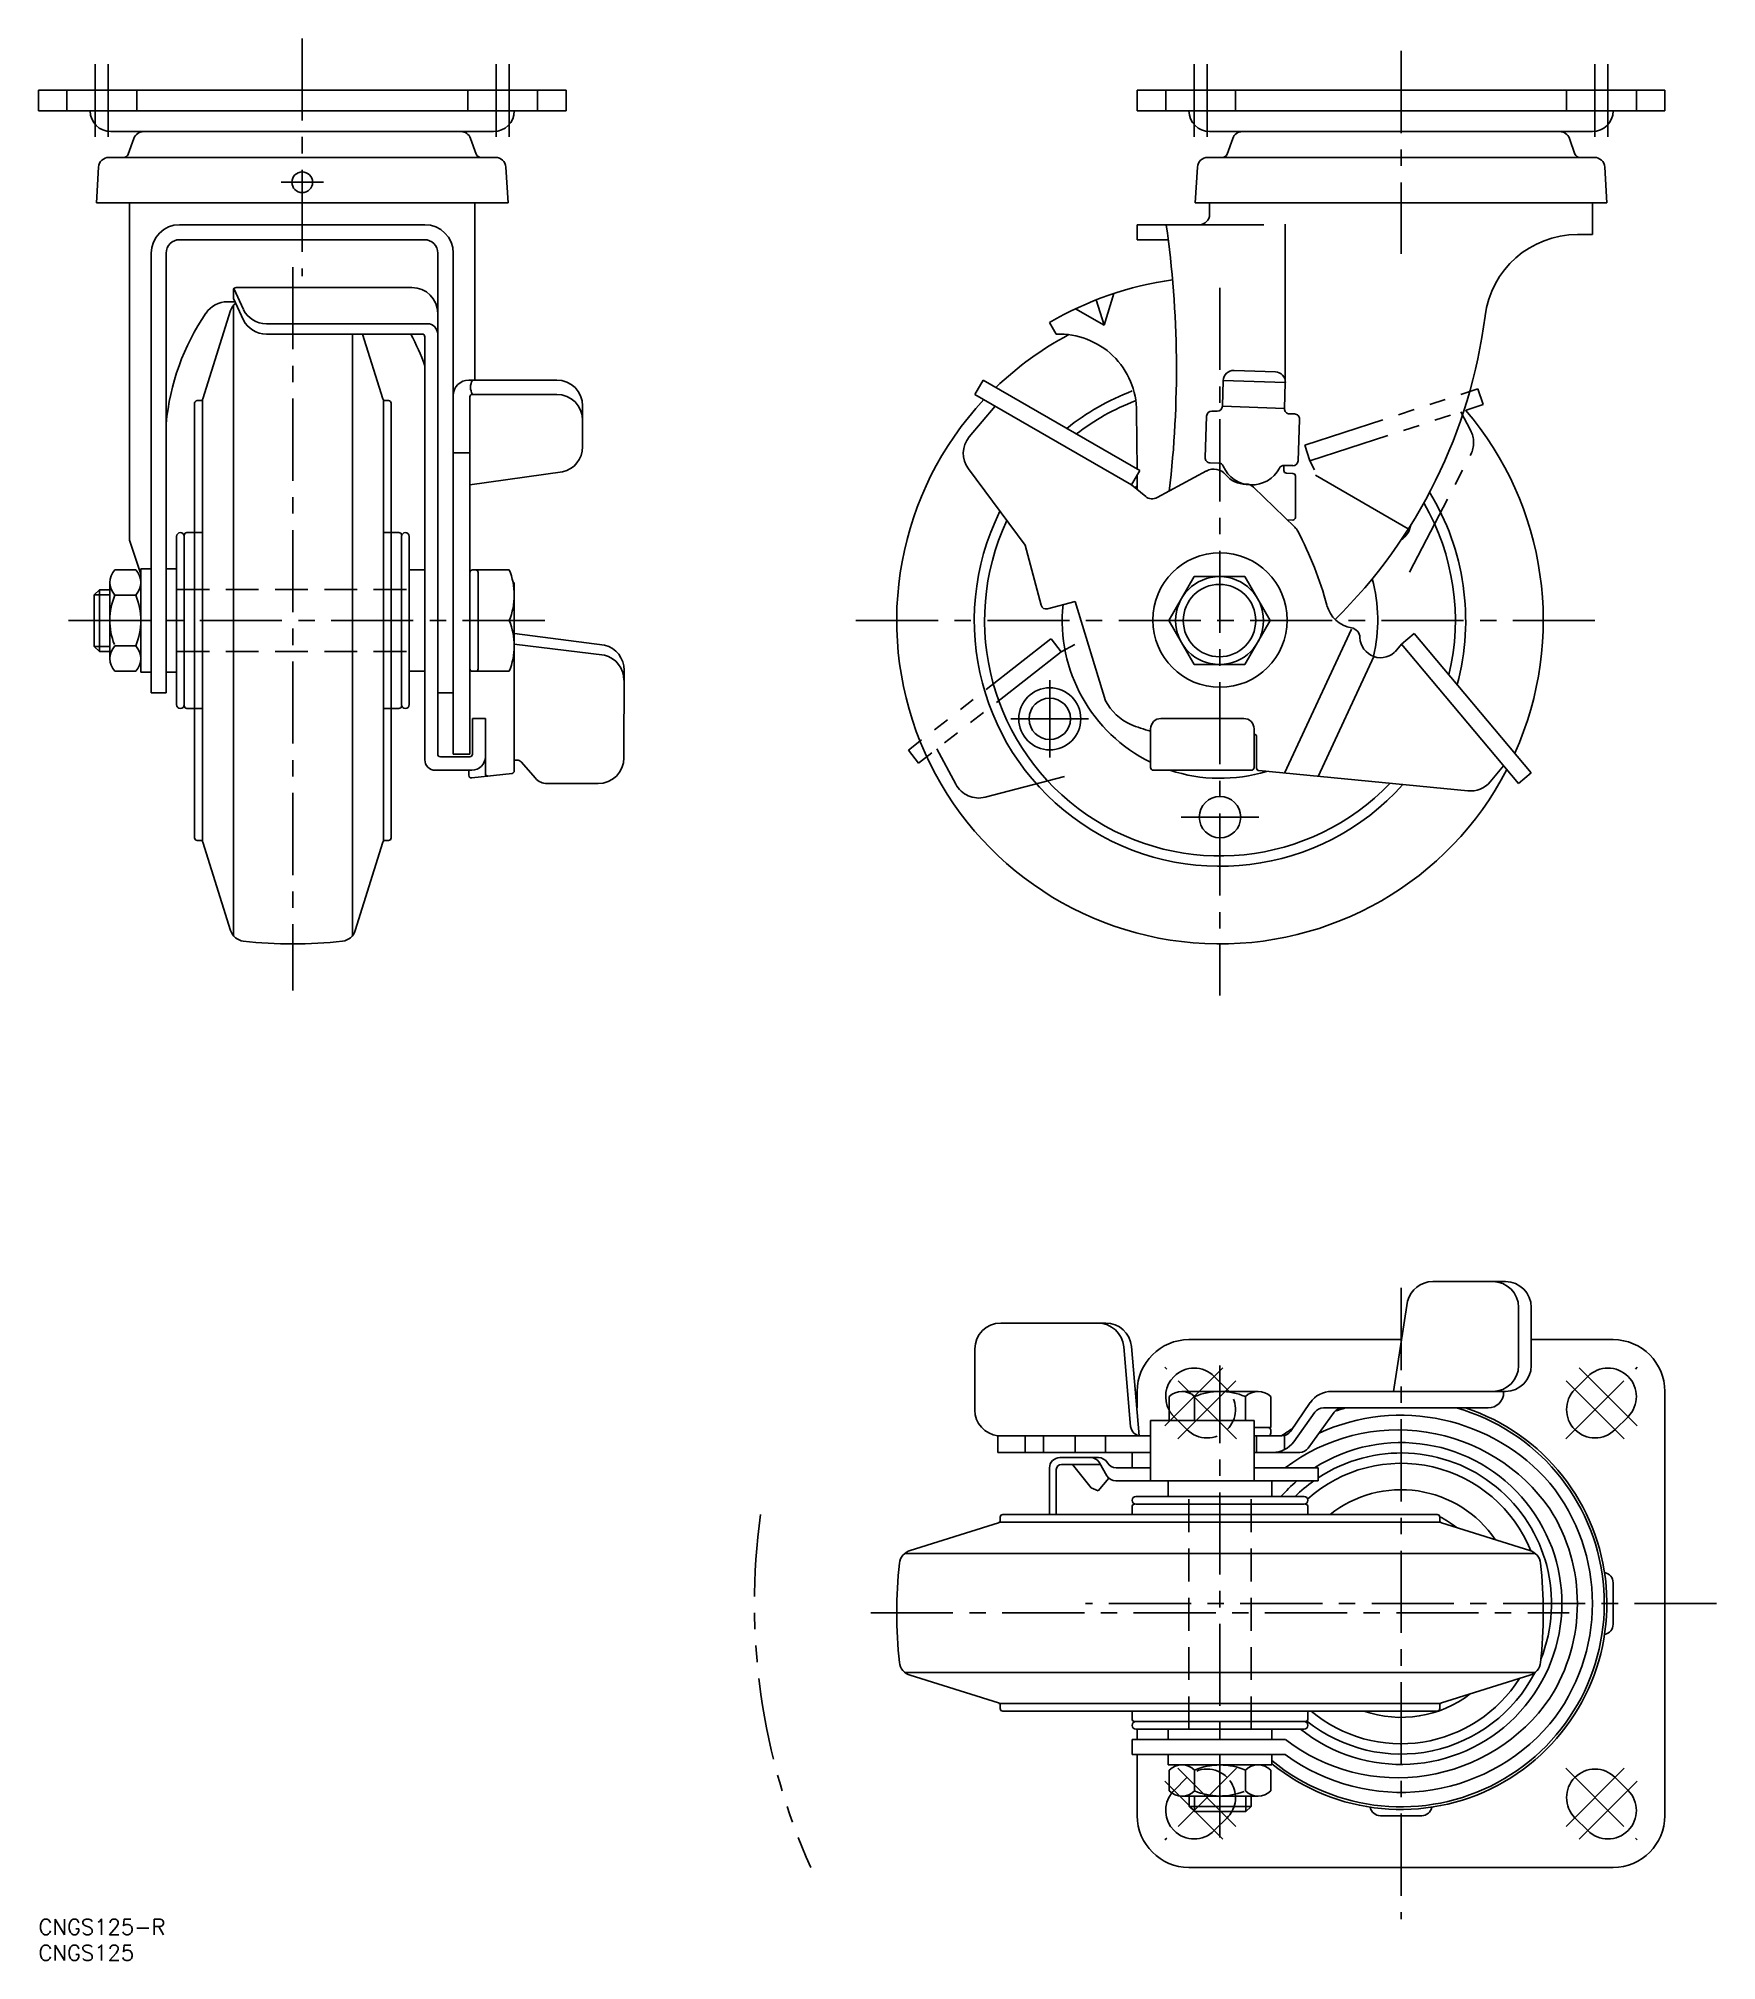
# Model space of a CAD drawing. Extents: x 0 to 324, y -8 to 363.
import ezdxf

# ---------------------------------------------------------------- set-up
doc = ezdxf.new("R2010")
doc.units = 0
doc.header["$LTSCALE"] = 0.5
for name, pattern in [('CENTER', [50.8, 31.75, -6.35, 6.35, -6.35]), ('DASHED', [19.05, 12.7, -6.35]), ('PHANTOM', [63.5, 31.75, -6.35, 6.35, -6.35, 6.35, -6.35])]:
    doc.linetypes.add(name, pattern=pattern)
for name, color, linetype in [('MSM_CENTER', 1, 'CENTER'), ('MSM_CONTINUOUS', 7, 'CONTINUOUS'), ('MSM_DASHED', 4, 'DASHED'), ('MSM_IMAGINARY', 6, 'PHANTOM'), ('MSM_NARROW', 5, 'CONTINUOUS'), ('MSM_PART_NUMBER', 7, 'CONTINUOUS')]:
    doc.layers.add(name, color=color, linetype=linetype)
doc.styles.get("Standard").update_dxf_attribs({"font": 'txt.shx', "height": 3, "bigfont": 'bigfont.shx'})

# ---------------------------------------------------------------- blocks, each defined once
blk = doc.blocks.new('*U2')
at = {"layer": 'MSM_PART_NUMBER'}
blk.add_text('CNGS125-R', height=3, dxfattribs=at).set_placement((0, -3))
blk = doc.blocks.new('*U3')
at = {"layer": 'MSM_PART_NUMBER'}
blk.add_text('CNGS125', height=3, dxfattribs=at).set_placement((0, -8))

msp = doc.modelspace()

# ---------------------------------------------------------------- linework, layer by layer
at = {"layer": 'MSM_CENTER'}
for p, q in [((51, 363.48), (51, 317.51)), ((263.43, 361.06), (263.43, 321.82)), ((11, 358.48), (11, 344.48)), ((13.5, 358.48), (13.5, 344.48)), ((88.5, 358.48), (88.5, 344.48)), ((91, 358.48), (91, 344.48)), ((223.43, 358.48), (223.43, 344.48)), ((225.93, 358.48), (225.93, 344.48)), ((300.93, 358.48), (300.93, 344.48)), ((303.43, 358.48), (303.43, 344.48)), ((46.94, 335.68), (55.12, 335.68)), ((49.2, 319.27), (49.2, 179.48)), ((228.43, 315.28), (228.43, 178.48)), ((5.8, 250.98), (99.99, 250.98)), ((300.93, 250.98), (155.93, 250.98)), ((195.52, 224.48), (195.52, 239.48)), ((203.02, 231.98), (188.02, 231.98)), ((235.93, 212.98), (220.93, 212.98)), ((263.43, 122), (263.43, 0)), ((231.59, 92.84), (217.78, 106.66)), ((217.78, 95.34), (229.09, 106.66)), ((220.28, 92.84), (231.59, 104.16)), ((228.43, 15.8), (228.43, 107)), ((295.28, 92.84), (309.09, 106.66)), ((306.59, 92.84), (295.28, 104.16)), ((309.09, 95.34), (297.78, 106.66)), ((324.43, 61), (202.43, 61)), ((160.93, 59.2), (295.93, 59.2)), ((231.59, 29.16), (217.78, 15.34)), ((217.78, 26.66), (229.09, 15.34)), ((220.28, 29.16), (231.59, 17.84)), ((295.28, 29.16), (309.09, 15.34)), ((306.59, 29.16), (295.28, 17.84)), ((309.09, 26.66), (297.78, 15.34))]:
    msp.add_line(p, q, dxfattribs=at)
at = {"layer": 'MSM_CONTINUOUS'}
for p, q in [((102, 353.48), (0, 353.48)), ((0, 353.48), (0, 349.48)), ((102, 353.48), (102, 349.48)), ((314.43, 353.48), (212.43, 353.48)), ((212.43, 353.48), (212.43, 349.48)), ((314.43, 353.48), (314.43, 349.48)), ((51, 349.48), (0, 349.48)), ((102, 349.48), (51, 349.48)), ((263.43, 349.48), (212.43, 349.48)), ((314.43, 349.48), (263.43, 349.48)), ((88, 345.48), (14, 345.48)), ((300.43, 345.48), (226.43, 345.48)), ((18.46, 344.15), (17.38, 341.14)), ((83.54, 344.15), (84.62, 341.14)), ((230.9, 344.15), (229.82, 341.14)), ((295.97, 344.15), (297.05, 341.14)), ((11.2, 331.73), (11.63, 338.6)), ((13.63, 340.48), (51, 340.48)), ((88.37, 340.48), (51, 340.48)), ((90.8, 331.73), (90.37, 338.6)), ((223.64, 331.73), (224.07, 338.6)), ((226.06, 340.48), (263.43, 340.48)), ((300.81, 340.48), (263.43, 340.48)), ((303.23, 331.73), (302.8, 338.6)), ((11.2, 331.73), (12, 331.68)), ((90, 331.68), (12, 331.68)), ((17.6, 331.68), (17.6, 266.53)), ((84.4, 331.68), (84.4, 297.45)), ((90.8, 331.73), (90, 331.68)), ((223.64, 331.73), (224.43, 331.68)), ((302.43, 331.68), (224.43, 331.68)), ((226.43, 331.68), (226.43, 329.48)), ((300.43, 331.68), (300.43, 325.58)), ((303.23, 331.73), (302.43, 331.68)), ((27.3, 327.48), (74.7, 327.48)), ((236.93, 327.48), (212.43, 327.48)), ((212.43, 327.48), (212.43, 324.58)), ((241.06, 327.55), (241.06, 296.97)), ((27.3, 324.58), (74.6, 324.58)), ((218.43, 324.58), (212.43, 324.58)), ((300.43, 325.58), (297.53, 325.58)), ((21.8, 321.98), (21.8, 236.98)), ((24.7, 236.98), (24.7, 321.98)), ((77.2, 321.98), (77.2, 225.15)), ((80.2, 321.98), (80.2, 250.98)), ((36.53, 312.58), (38.04, 312.58)), ((37.7, 313.44), (37.7, 314.83)), ((37.74, 313.23), (39.62, 309.06)), ((37.79, 315.12), (39.62, 311.06)), ((38.2, 315.33), (72.2, 315.33)), ((204.47, 312.95), (206.03, 308.03)), ((206.03, 308.03), (207.91, 314.15)), ((37.14, 310.87), (31.81, 293.83)), ((37.7, 311.9), (37.7, 190.05)), ((44.07, 308.33), (75.2, 308.33)), ((77.2, 304.83), (77.2, 308.83)), ((195.47, 308.58), (196.78, 306.33)), ((200.47, 311.21), (206.03, 308.03)), ((44.07, 306.33), (74.2, 306.33)), ((60.7, 306.33), (60.7, 190.05)), ((62.68, 306.33), (66.59, 293.83)), ((74.7, 305.83), (74.7, 224.05)), ((83.2, 297.45), (100.2, 297.45)), ((182.63, 297.45), (181.03, 294.68)), ((212.92, 279.96), (182.63, 297.45)), ((229.07, 297.38), (228.9, 292.39)), ((229.07, 297.38), (241.06, 296.97)), ((231.14, 299.31), (239.13, 299.03)), ((31.33, 293.48), (30.7, 293.48)), ((31.7, 293.64), (31.7, 208.31)), ((66.7, 293.64), (66.7, 208.31)), ((67.07, 293.48), (67.7, 293.48)), ((83.4, 225.15), (83.4, 294.18)), ((83.9, 294.68), (100.2, 294.68)), ((211.32, 277.19), (181.03, 294.68)), ((241.06, 296.97), (240.89, 291.94)), ((30.2, 292.98), (30.2, 208.98)), ((68.2, 292.98), (68.2, 208.98)), ((105.2, 284.56), (105.2, 292.38)), ((184.94, 292.42), (179.96, 286.48)), ((212.32, 291.34), (212.43, 280.25)), ((225.83, 290.49), (225.55, 282.5)), ((227.86, 291.42), (226.86, 291.46)), ((228.9, 292.39), (240.89, 291.97)), ((241.85, 290.93), (242.85, 290.9)), ((243.82, 289.86), (243.54, 281.87)), ((83.4, 283.41), (80.2, 283.41)), ((83.4, 277.19), (101.32, 279.69)), ((179.78, 280.28), (190.76, 265.54)), ((212.94, 279.95), (211.34, 277.18)), ((212.43, 279.06), (212.43, 276.29)), ((216.28, 274.74), (225.83, 279.88)), ((228.19, 281.41), (226.51, 281.46)), ((240.79, 280.96), (240.78, 279.95)), ((240.83, 280.96), (242.5, 280.91)), ((241.26, 279.45), (242.54, 279.4)), ((243.02, 278.9), (243.02, 270.9)), ((245.81, 281.83), (246.73, 280.11)), ((246.89, 279.06), (264.84, 268.69)), ((211.34, 277.18), (214.07, 274.96)), ((242.9, 269.02), (234.88, 276.78)), ((28.2, 267.48), (28.2, 234.48)), ((28.7, 267.98), (31.7, 267.98)), ((69.7, 267.98), (66.7, 267.98)), ((241.44, 270.44), (242.5, 270.4)), ((17.6, 266.53), (19.8, 259.91)), ((26.7, 267.23), (26.7, 234.73)), ((70.2, 267.23), (70.2, 234.73)), ((71.7, 267.23), (71.7, 234.73)), ((190.76, 265.54), (193.87, 253.94)), ((14.8, 260.78), (18.81, 260.78)), ((21.8, 260.98), (19.8, 260.98)), ((19.8, 260.98), (19.8, 240.98)), ((24.7, 260.98), (26.7, 260.98)), ((71.7, 260.78), (74.7, 260.78)), ((84.5, 260.78), (83.9, 260.78)), ((91, 260.78), (84.5, 260.78)), ((85, 241.67), (85, 260.28)), ((10.8, 255.93), (11.8, 256.93)), ((13.8, 256.93), (11.8, 256.93)), ((11.8, 256.93), (11.8, 244.98)), ((13.8, 243.63), (13.8, 258.33)), ((92, 221.94), (92, 258.33)), ((223.43, 259.47), (218.53, 250.97)), ((233.25, 259.47), (223.43, 259.47)), ((233.25, 259.47), (238.16, 250.97)), ((10.8, 245.98), (10.8, 255.93)), ((14.8, 255.88), (18.8, 255.88)), ((195.09, 253.24), (200.4, 254.66)), ((200.4, 254.66), (206.3, 235.48)), ((80.2, 225.15), (80.2, 250.98)), ((90.99, 250.98), (85, 250.98)), ((218.53, 250.97), (223.43, 242.47)), ((238.16, 250.97), (233.25, 242.47)), ((253.84, 249.28), (240.89, 221.49)), ((10.8, 245.98), (11.8, 244.98)), ((14.8, 246.07), (18.8, 246.07)), ((92, 246.42), (109.43, 244.28)), ((92.03, 248.48), (109.47, 246.22)), ((263.55, 246.42), (262.3, 244.93)), ((263.55, 246.42), (266, 248.48)), ((263.55, 246.42), (286.17, 219.46)), ((266, 248.48), (288.62, 221.52)), ((13.8, 244.98), (11.8, 244.98)), ((233.25, 242.47), (223.43, 242.47)), ((258.18, 244.02), (247.39, 220.86)), ((18.81, 241.17), (14.8, 241.17)), ((21.8, 240.98), (19.8, 240.98)), ((24.7, 240.98), (26.7, 240.98)), ((71.7, 241.17), (74.7, 241.17)), ((84.5, 241.17), (83.9, 241.17)), ((84.5, 241.17), (91.01, 241.17)), ((113.23, 241.38), (113.2, 224.46)), ((21.8, 236.98), (24.7, 236.98)), ((77.2, 236.98), (80.2, 236.98)), ((28.7, 233.98), (31.7, 233.98)), ((69.7, 233.98), (66.7, 233.98)), ((83.9, 225.15), (83.9, 232.05)), ((86.4, 232.05), (83.9, 232.05)), ((86.4, 221.42), (86.4, 232.05)), ((217.02, 232.05), (233.02, 232.05)), ((215.02, 230.05), (215.02, 222.55)), ((235.02, 230.05), (235.02, 222.55)), ((235.52, 228.51), (235.52, 222.47)), ((77.7, 224.65), (83.4, 224.65)), ((80.2, 225.15), (83.4, 225.15)), ((92, 224.02), (92.55, 224.02)), ((96.08, 220.49), (93.3, 223.67)), ((283.27, 222.92), (280.67, 219.82)), ((76.7, 222.05), (83.8, 222.05)), ((83.2, 221.07), (83.2, 222.05)), ((91.56, 221.44), (83.76, 220.57)), ((98.34, 219.46), (108.2, 219.46)), ((215.52, 222.05), (234.52, 222.05)), ((235.97, 221.97), (276.36, 218.06)), ((288.62, 221.52), (286.17, 219.46)), ((31.33, 208.48), (30.7, 208.48)), ((37.14, 191.08), (31.81, 208.12)), ((61.26, 191.08), (66.59, 208.12)), ((67.07, 208.48), (67.7, 208.48)), ((269.55, 123.22), (283.62, 123.22)), ((262, 102), (264.7, 119.45)), ((186.03, 115.2), (206.33, 115.2)), ((286.17, 107), (286.17, 118.22)), ((288.62, 107), (288.62, 118.22)), ((263.55, 112), (222.43, 112)), ((304.43, 112), (288.62, 112)), ((181.03, 98.4), (181.03, 110.2)), ((211.16, 95.23), (209.81, 110.64)), ((212.83, 93.4), (211.31, 110.67)), ((229.82, 102.39), (227.32, 104.89)), ((297.04, 102.39), (299.54, 104.89)), ((212.43, 102), (212.43, 98.79)), ((218.62, 101), (218.62, 96.4)), ((235.8, 102), (221.07, 102)), ((223.53, 96.4), (223.53, 101)), ((233.34, 96.4), (233.34, 101)), ((238.25, 101), (238.25, 95)), ((283.27, 102), (250.01, 102)), ((283.27, 102), (283.27, 101.8)), ((283.62, 102), (283.27, 102)), ((314.43, 102), (314.43, 20)), ((245.89, 99.85), (242.03, 94.26)), ((246.79, 97.97), (242.69, 92.28)), ((250.48, 97.97), (245.49, 91.03)), ((280.27, 98.8), (248.41, 98.8)), ((304.82, 94.61), (307.32, 97.11)), ((185.49, 90.2), (185.49, 93.4)), ((185.49, 93.4), (215.02, 93.4)), ((190.76, 93.4), (190.76, 90.2)), ((194.33, 93.4), (194.33, 90.2)), ((200.4, 93.4), (200.4, 90.2)), ((206.3, 93.4), (206.3, 90.2)), ((215.02, 96.4), (235.02, 96.4)), ((215.02, 96.4), (215.02, 84.7)), ((235.02, 96.4), (235.02, 84.7)), ((238.25, 95), (235.02, 95)), ((240.39, 93.4), (235.02, 93.4)), ((235.49, 93.4), (235.49, 90.2)), ((238.25, 94.5), (238.25, 93.9)), ((240.89, 90.74), (240.89, 93.4)), ((185.49, 90.2), (215.02, 90.2)), ((197.47, 89.2), (204.92, 89.2)), ((211.43, 90.2), (215.02, 90.2)), ((211.43, 87.2), (211.43, 90.2)), ((235.02, 90.2), (243.87, 90.2)), ((195.47, 78.2), (195.47, 87.2)), ((196.78, 86.88), (196.78, 78.2)), ((197.78, 87.88), (205.32, 87.88)), ((203.54, 83.36), (199.93, 87.88)), ((206.57, 85.7), (205.13, 88.2)), ((208.39, 87.2), (215.02, 87.2)), ((235.02, 87.2), (247.43, 87.2)), ((235.02, 87.2), (241.06, 87.2)), ((247.43, 87.2), (247.43, 84.7)), ((203.54, 83.36), (204.91, 82.75)), ((206.92, 85.26), (204.91, 82.75)), ((208.31, 84.7), (247.43, 84.7)), ((218.43, 81.7), (218.43, 84.7)), ((238.43, 81.7), (238.43, 84.7)), ((186.43, 78.2), (195.58, 78.2)), ((186.43, 78.2), (270.43, 78.2)), ((211.43, 79.7), (211.43, 78.2)), ((212.18, 81.7), (244.68, 81.7)), ((212.18, 80.2), (244.68, 80.2)), ((245.43, 79.7), (245.43, 78.2)), ((168.54, 71.26), (185.58, 76.59)), ((185.77, 76.7), (271.09, 76.7)), ((185.93, 77.07), (185.93, 77.7)), ((270.93, 77.07), (270.93, 77.7)), ((288.34, 71.26), (271.28, 76.59)), ((167.51, 70.7), (289.37, 70.7)), ((304.43, 57), (304.43, 65)), ((167.51, 47.7), (289.37, 47.7)), ((168.54, 47.14), (185.58, 41.81)), ((288.34, 47.14), (271.28, 41.81)), ((185.77, 41.7), (271.09, 41.7)), ((185.93, 41.33), (185.93, 40.7)), ((270.93, 41.33), (270.93, 40.7)), ((186.43, 40.2), (270.43, 40.2)), ((210.08, 40.2), (210.13, 40.2)), ((211.43, 38.7), (211.43, 40.2)), ((211.93, 38.2), (244.93, 38.2)), ((245.43, 38.7), (245.43, 40.2)), ((211.43, 34.7), (241.06, 34.7)), ((211.43, 34.7), (211.43, 31.8)), ((212.18, 36.7), (244.68, 36.7)), ((212.43, 36.7), (212.43, 34.7)), ((218.43, 36.7), (218.43, 34.7)), ((238.43, 36.7), (238.43, 34.7)), ((211.43, 31.8), (241.06, 31.8)), ((212.43, 31.8), (212.43, 20)), ((218.43, 31.8), (218.43, 29.8)), ((218.43, 29.8), (238.43, 29.8)), ((238.43, 31.8), (238.43, 29.8)), ((218.63, 24.8), (218.62, 28.8)), ((223.53, 24.8), (223.53, 28.8)), ((233.34, 24.8), (233.34, 28.8)), ((238.24, 24.8), (238.25, 28.8)), ((304.82, 27.39), (307.32, 24.89)), ((235.78, 23.8), (221.08, 23.8)), ((222.48, 23.8), (222.48, 21.8)), ((234.43, 23.8), (234.43, 21.8)), ((222.48, 21.8), (234.43, 21.8)), ((223.48, 20.8), (222.48, 21.8)), ((233.43, 20.8), (223.48, 20.8)), ((229.82, 19.61), (227.32, 17.11)), ((233.43, 20.8), (234.43, 21.8)), ((267.43, 20), (259.43, 20)), ((297.04, 19.61), (299.54, 17.11)), ((304.43, 10), (222.43, 10))]:
    msp.add_line(p, q, dxfattribs=at)
for centre, radius in [((51, 335.68), 2), ((228.43, 251.07), 13), ((228.34, 250.97), 8.5), ((228.34, 250.97), 7), ((195.52, 231.98), 6), ((195.52, 231.98), 4), ((228.43, 212.98), 4)]:
    msp.add_circle(centre, radius, dxfattribs=at)
for centre, radius, start, end in [((14, 349.48), 4, 180, 270), ((88, 349.48), 4, 270, 0), ((226.43, 349.48), 4, 180, 270), ((300.43, 349.48), 4, 270, 0), ((20.35, 343.48), 2, 89.9993, 160.287), ((81.66, 343.48), 2, 19.7131, 89.9999), ((232.78, 343.48), 2, 89.9993, 160.287), ((294.09, 343.48), 2, 19.7131, 89.9999), ((13.63, 338.48), 2, 90, 176.424), ((16.44, 341.48), 1, 270, 340.289), ((85.56, 341.48), 1, 199.711, 270), ((88.37, 338.48), 2, 3.5763, 90), ((226.06, 338.48), 2, 90, 176.424), ((228.88, 341.48), 1, 270, 340.289), ((297.99, 341.48), 1, 199.711, 270), ((300.81, 338.48), 2, 3.5763, 90), ((27.3, 321.98), 5.5, 90, 180), ((74.7, 321.98), 5.5, 0, 90), ((20.01, 299.51), 200, 353.2509, 8.0374), ((224.43, 329.48), 2, 270, 0), ((27.3, 321.98), 2.6, 90, 180), ((74.6, 321.98), 2.6, 0, 90), ((297.53, 307.58), 18, 90, 172.806), ((228.32, 252.37), 65.1, 97.9987, 120.308), ((36.53, 307.58), 5, 90, 145.699), ((40, 309.97), 3, 128.147, 162.6413), ((38.2, 314.83), 0.5, 90, 180), ((38.2, 313.44), 0.5, 180, 204.1874), ((72.2, 310.33), 5, 0, 90), ((69.89, 284.81), 45.39, 145.699, 174.6862), ((44.07, 313.33), 5, 207.0753, 270), ((44.07, 311.33), 5, 207.0753, 270), ((75.2, 306.33), 2, 0, 90), ((180.46, 322.35), 100, 314.6219, 352.806), ((32.01, 284.81), 45.39, 19.8437, 28.2976), ((74.2, 305.83), 0.5, 0, 90), ((228.43, 250.98), 62.5, 117.8778, 133.8852), ((197.32, 291.34), 15, 0, 92.0637), ((83.2, 294.45), 3, 90, 180), ((86.43, 296.06), 2.89, 151.2989, 208.7011), ((100.2, 292.45), 5, 0, 90), ((231.07, 297.31), 2, 88.0002, 177.999), ((239.07, 297.04), 2, 358, 88.0001), ((30.7, 292.98), 0.5, 90, 180), ((31.33, 293.98), 0.5, 270, 342.6413), ((67.07, 293.98), 0.5, 197.3582, 270), ((67.7, 292.98), 0.5, 0, 90), ((83.9, 294.18), 0.5, 90, 180), ((100.2, 289.68), 5, 0, 90), ((228.43, 250.98), 62.5, 136.9169, 332.5553), ((228.43, 250.98), 47.5, 110.9346, 128.579), ((228.43, 250.98), 45.5, 111.1135, 127.5876), ((226.83, 290.46), 1, 88.0011, 177.999), ((227.9, 292.42), 1, 267.999, 357.999), ((241.89, 291.93), 1, 177.999, 268.001), ((242.82, 289.9), 1, 357.999, 87.9992), ((228.43, 250.98), 62.5, 335.7712, 40.5553), ((183.79, 283.27), 5, 140, 216.683), ((100.2, 284.56), 5, 282.9175, 0), ((226.55, 282.46), 1, 177.999, 267.999), ((227.24, 277.24), 3, 39.619, 118.596), ((228.15, 280.41), 1, 23.3756, 87.9949), ((234.58, 283.18), 6, 203.377, 268), ((233.4, 282.34), 5, 219.619, 270.742), ((234.58, 283.18), 6, 268, 332.623), ((240.8, 279.96), 1, 88.0054, 152.625), ((241.28, 279.95), 0.5, 179.4905, 268.0168), ((242.54, 281.9), 1, 268.001, 357.999), ((242.52, 278.9), 0.5, 0, 88.0168), ((228.43, 250.98), 30.5, 121.6473, 122.6433), ((215.33, 276.5), 2, 230.769, 298.2927), ((233.49, 275.34), 2, 45.538, 90.742), ((228.43, 250.98), 47.5, 344.8948, 31.4646), ((228.43, 250.98), 47.5, 153.6152, 318.137), ((228.43, 250.98), 45.5, 346.6708, 29.9934), ((27.45, 267.23), 0.75, 90, 180), ((27.45, 267.23), 0.75, 0, 90), ((28.7, 267.48), 0.5, 90, 180), ((69.7, 267.48), 0.5, 0, 90), ((70.95, 267.23), 0.75, 90, 180), ((70.95, 267.23), 0.75, 0, 90), ((228.43, 250.98), 45.5, 154.9021, 316.2615), ((242.52, 270.9), 0.5, 268.0168, 0), ((240.81, 266.87), 3, 27.7434, 45.965), ((181.52, 235.68), 70, 15.1006, 27.7446), ((261.34, 269.98), 4, 302.131, 352.0147), ((17.29, 258.33), 3.49, 135.5311, 224.469), ((16.29, 258.34), 3.51, 315.654, 44.0165), ((83.9, 260.28), 0.5, 90, 179.9982), ((84.5, 260.28), 0.5, 0.0018, 90), ((79.46, 255.87), 12.54, 337.0411, 23.0348), ((228.52, 250.99), 30.41, 346.7856, 15.319), ((26.34, 250.98), 12.54, 156.9652, 201.742), ((7.26, 250.98), 12.54, 336.9628, 23.035), ((194.83, 254.2), 1, 195.002, 285.001), ((228.43, 250.98), 30.5, 174.2327, 243.906), ((254.89, 255.47), 6, 195.1006, 259.8928), ((79.48, 246.07), 12.52, 336.9792, 23.0437), ((253.49, 247.6), 2, 1.9064, 79.8928), ((17.29, 243.62), 3.49, 135.531, 224.4689), ((16.29, 243.61), 3.51, 315.9835, 44.346), ((108.23, 241.38), 5, 0, 75.733), ((259.49, 247.8), 4, 181.906, 319.9997), ((83.9, 241.67), 0.5, 179.9982, 270), ((84.5, 241.67), 0.5, 270, 0.0018), ((108.2, 239.43), 5, 0, 75.733), ((27.45, 234.73), 0.75, 180, 270), ((27.45, 234.73), 0.75, 270, 0), ((28.7, 234.48), 0.5, 180, 270), ((69.7, 234.48), 0.5, 270, 0), ((70.95, 234.73), 0.75, 180, 270), ((70.95, 234.73), 0.75, 270, 0), ((215.18, 240.08), 10, 207.384, 246.404), ((220.59, 252.45), 23.5, 246.404, 256.2966), ((217.02, 230.05), 2, 90.0007, 180), ((233.02, 230.05), 2, 359.999, 90.0001), ((235.02, 228.51), 0.5, 0.0012, 89.998), ((76.7, 224.05), 2, 180, 270), ((77.7, 225.15), 0.5, 180, 270), ((83.4, 225.15), 0.5, 270, 0), ((83.8, 224.65), 2.6, 270, 0), ((92.55, 223.02), 1, 41.162, 90), ((108.2, 224.46), 5, 270, 0), ((83.7, 221.07), 0.5, 180, 276.4043), ((86.9, 221.42), 0.5, 180, 276.4043), ((91.5, 221.94), 0.5, 276.4043, 0), ((98.34, 222.46), 3, 221.162, 270), ((215.52, 222.55), 0.5, 180.0014, 270), ((228.43, 250.98), 30.5, 251.5025, 287.1356), ((234.52, 222.55), 0.5, 270, 0.0014), ((236.02, 222.47), 0.5, 179.996, 264.475), ((276.84, 223.04), 5, 264.474, 320.0002), ((30.7, 208.98), 0.5, 180, 270), ((31.33, 207.98), 0.5, 17.3587, 90), ((67.07, 207.98), 0.5, 90, 162.6418), ((67.7, 208.98), 0.5, 270, 0), ((40, 191.98), 3, 197.3587, 262.5651), ((58.4, 191.98), 3, 277.4349, 342.6418), ((49.2, 276.2), 87.73, 263.7258, 276.2742), ((269.55, 118.22), 5, 90, 165.733), ((281.17, 118.22), 5, 0, 90), ((283.62, 118.22), 5, 0, 90), ((186.03, 110.2), 5, 90, 180), ((204.83, 110.2), 5, 5.0122, 90), ((206.33, 110.2), 5, 5.4052, 90), ((222.43, 102), 10, 90, 180), ((304.43, 102), 10, 0, 90), ((223.43, 101), 5.5, 135, 208.9042), ((223.43, 101), 5.5, 45, 135), ((281.17, 107), 5, 270, 0), ((283.62, 107), 5, 270, 0), ((303.43, 101), 5.5, 45, 135), ((303.43, 101), 5.5, 315, 45), ((221.07, 98.49), 3.51, 45.6517, 134.3436), ((228.43, 89.46), 12.54, 66.9651, 113.0329), ((225.93, 98.5), 5.5, 39.518, 45), ((235.8, 98.49), 3.51, 45.6518, 134.3437), ((250.01, 97), 5, 90, 145.3168), ((280.27, 101.8), 3, 270, 0), ((300.93, 98.5), 5.5, 135, 225), ((186.03, 98.4), 5, 180, 263.8431), ((263.43, 61), 39.8, 231.0858, 71.763), ((263.43, 61), 39.3, 230.4948, 74.1236), ((248.41, 96.8), 2, 90, 144.2655), ((263.44, 59.32), 38.07, 40.9153, 114.6312), ((252.11, 96.8), 2, 90, 144.2655), ((263.43, 61), 39.3, 105.8764, 109.0042), ((213.15, 95.4), 2, 185.0122, 270), ((237.75, 94.5), 0.5, 0, 90.0018), ((237.75, 93.9), 0.5, 270, 0), ((263.43, 61), 39.8, 121.9237, 125.5027), ((240.39, 95.4), 2, 270, 325.3168), ((262.84, 58.69), 35.88, 35.0446, 127.3777), ((300.93, 98.5), 5.5, 225, 315), ((197.47, 87.2), 2, 90, 180), ((203.4, 87.2), 2, 30, 90), ((204.92, 87.2), 2, 30, 90), ((238.64, 95.2), 5, 270, 324.2655), ((243.87, 92.2), 2, 270, 324.2655), ((263.43, 61), 31.1, 231.3841, 122.6006), ((263.43, 61), 29.1, 338.3179, 123.3552), ((197.78, 86.88), 1, 90, 180), ((208.31, 86.7), 2, 210, 270), ((208.39, 89.2), 2, 210, 270), ((263.43, 61), 27.1, 22.0845, 131.7588), ((263.43, 61), 31.1, 130.3538, 138.2718), ((263.43, 61), 29.1, 125.4683, 134.6557), ((263.43, 61), 22, 34.164, 128.5722), ((263.43, 61), 37, 321.0607, 38.9393), ((186.43, 77.7), 0.5, 90, 180), ((212.18, 80.95), 0.75, 90, 180), ((212.18, 80.95), 0.75, 180, 270), ((211.93, 79.7), 0.5, 90, 180), ((244.68, 80.95), 0.75, 0, 90), ((244.68, 80.95), 0.75, 270, 0), ((244.93, 79.7), 0.5, 0, 90), ((270.43, 77.7), 0.5, 0, 90), ((263.43, 61), 34.1, 327.5607, 32.4393), ((185.43, 77.07), 0.5, 287.3582, 0), ((263.43, 62.5), 17, 50.903, 63.8336), ((271.43, 77.07), 0.5, 180, 252.6418), ((169.43, 68.4), 3, 107.3582, 172.5651), ((287.44, 68.4), 3, 7.4349, 72.6418), ((253.66, 59.2), 87.73, 173.7258, 186.2742), ((201.91, 59.2), 89.03, 353.8178, 6.1822), ((302.43, 65), 2, 0, 79.9566), ((302.43, 57), 2, 280.0434, 360), ((169.43, 50), 3, 187.4349, 252.6413), ((287.44, 50), 3, 287.3587, 352.5651), ((263.43, 61), 29.1, 231.276, 332.6515), ((263.43, 61), 27.1, 230.1321, 327.6906), ((185.43, 41.33), 0.5, 0, 72.6413), ((262.82, 63.11), 35.78, 232.5591, 325.2369), ((263.43, 61), 22, 250.9879, 307.4703), ((271.43, 41.33), 0.5, 107.3587, 180), ((186.43, 40.7), 0.5, 180, 270), ((211.93, 38.7), 0.5, 180, 270), ((212.18, 37.45), 0.75, 90, 180), ((212.18, 37.45), 0.75, 180, 270), ((263.42, 62.41), 37.91, 233.8485, 319.4111), ((244.68, 37.45), 0.75, 0, 90), ((244.68, 37.45), 0.75, 270, 0), ((244.93, 38.7), 0.5, 270, 0), ((270.43, 40.7), 0.5, 270, 0), ((221.07, 26.29), 3.51, 45.654, 134.346), ((228.43, 17.26), 12.54, 66.9628, 113.035), ((235.79, 26.29), 3.51, 45.654, 134.346), ((300.93, 23.5), 5.5, 135, 225), ((300.93, 23.5), 5.5, 45, 135), ((223.43, 21), 5.5, 141.7459, 225), ((221.08, 27.29), 3.49, 225.5311, 314.469), ((228.43, 36.34), 12.54, 246.9652, 291.742), ((235.79, 27.29), 3.49, 225.531, 314.4689), ((303.43, 21), 5.5, 315, 45), ((222.43, 20), 10, 180, 270), ((225.93, 23.5), 5.5, 315, 330.5996), ((259.43, 22), 2, 190.0434, 270), ((267.43, 22), 2, 270, 349.9566), ((304.43, 20), 10, 270, 0), ((223.43, 21), 5.5, 225, 315), ((303.43, 21), 5.5, 225, 315)]:
    msp.add_arc(centre, radius, start, end, dxfattribs=at)
at = {"layer": 'MSM_DASHED'}
for p, q in [((5.5, 353.48), (5.5, 349.48)), ((19, 353.48), (19, 349.48)), ((83, 353.48), (83, 349.48)), ((96.5, 353.48), (96.5, 349.48)), ((217.93, 353.48), (217.93, 349.48)), ((231.43, 353.48), (231.43, 349.48)), ((295.43, 353.48), (295.43, 349.48)), ((308.93, 353.48), (308.93, 349.48)), ((26.7, 256.98), (71.7, 256.98)), ((26.7, 244.98), (71.7, 244.98)), ((222.04, 94.61), (219.54, 97.11)), ((222.43, 36.7), (222.43, 81.7)), ((234.43, 36.7), (234.43, 81.7)), ((222.04, 27.39), (219.54, 24.89))]:
    msp.add_line(p, q, dxfattribs=at)
for centre, start, end in [((225.93, 98.5), 315, 39.518), ((223.43, 101), 208.9042, 225), ((225.93, 98.5), 225, 315), ((225.93, 23.5), 45, 135), ((225.93, 23.5), 330.5996, 45), ((223.43, 21), 135, 141.7459)]:
    msp.add_arc(centre, 5.5, start, end, dxfattribs=at)
at = {"layer": 'MSM_IMAGINARY'}
for p, q in [((244.82, 284.87), (278.29, 295.75)), ((278.29, 295.75), (279.28, 292.7)), ((245.81, 281.83), (279.28, 292.7)), ((274.99, 291.31), (276.89, 287.74)), ((245.81, 281.83), (244.82, 284.87)), ((265.06, 260.35), (276.91, 283.08)), ((195.75, 247.45), (168.19, 225.92)), ((195.77, 247.47), (197.74, 244.95)), ((197.72, 244.93), (200.37, 246.34)), ((197.72, 244.93), (170.16, 223.4)), ((168.19, 225.92), (170.16, 223.4)), ((173.71, 226.18), (177.35, 219.33)), ((183.04, 216.84), (200.82, 221.5))]:
    msp.add_line(p, q, dxfattribs=at)
for centre, radius, start, end in [((272.47, 285.39), 5, 332.475, 28), ((181.77, 221.68), 5, 208, 284.683), ((263.43, 61), 125, 172.091, 204.0793)]:
    msp.add_arc(centre, radius, start, end, dxfattribs=at)
at = {"layer": 'MSM_NARROW'}
for p, q in [((10.8, 255.93), (13.8, 255.93)), ((10.8, 245.98), (13.8, 245.98)), ((223.48, 20.8), (223.48, 23.8)), ((233.43, 20.8), (233.43, 23.8))]:
    msp.add_line(p, q, dxfattribs=at)

# ---------------------------------------------------------------- block references
at = {"layer": 'MSM_CONTINUOUS'}
for name in ['*U2', '*U3']:
    msp.add_blockref(name, (0, 0), dxfattribs=at)

doc.saveas('drawing.dxf')
